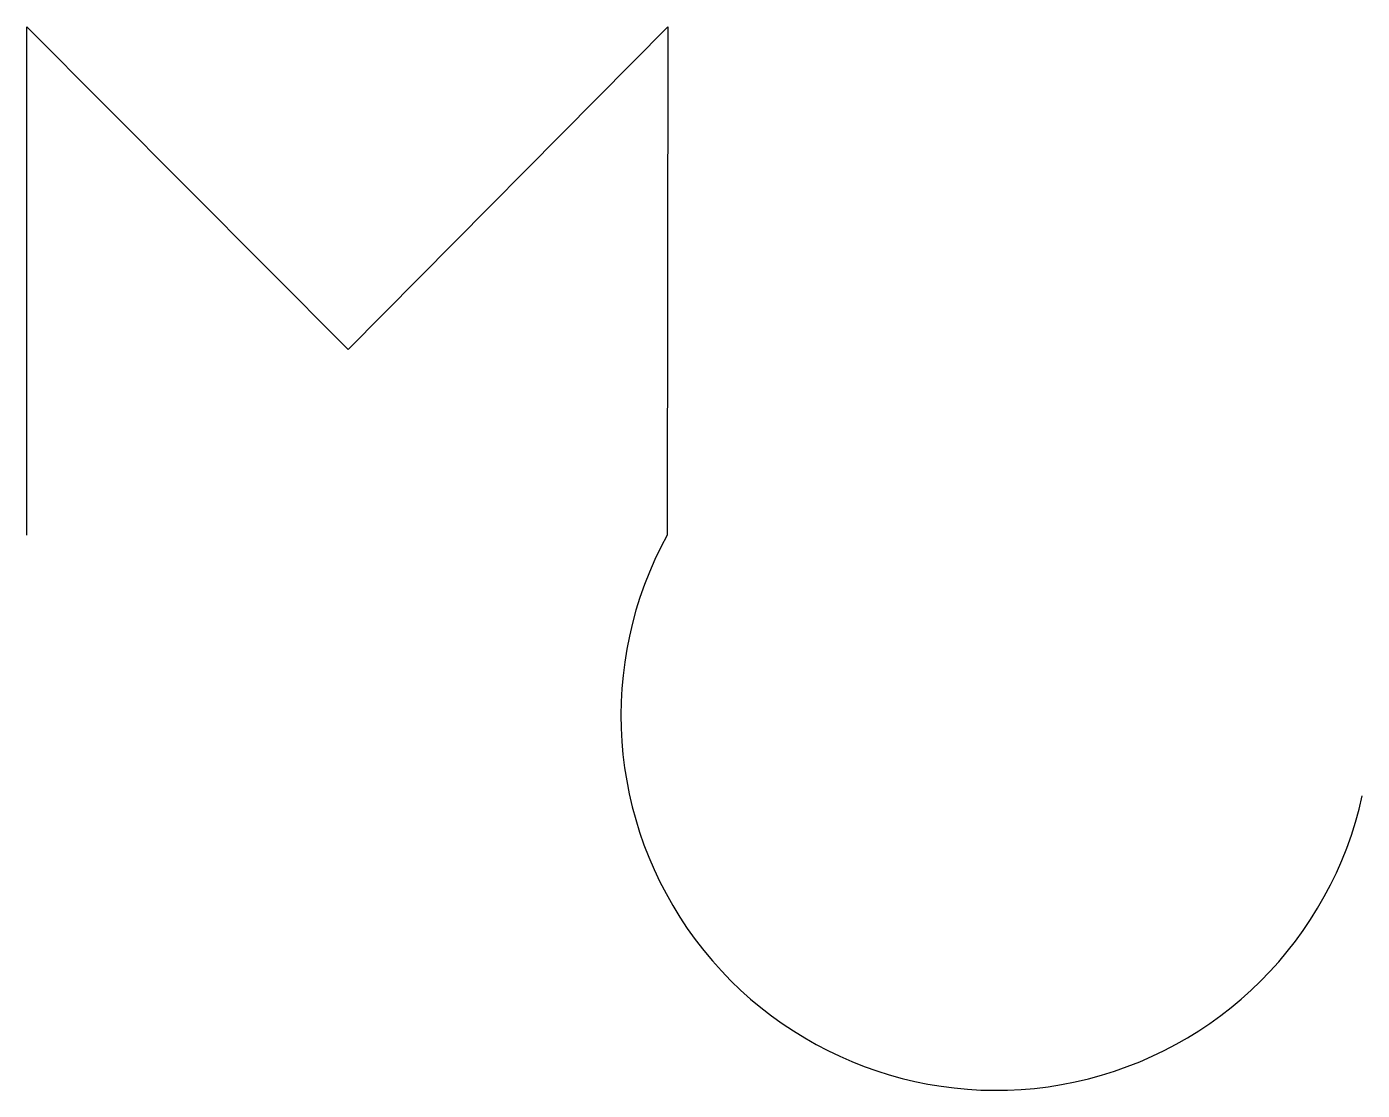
# Model space of a CAD drawing. Header units: inches. Extents: x 0 to 255, y -107 to 97.
import ezdxf

# ---------------------------------------------------------------- set-up
doc = ezdxf.new("R2010")
doc.units = ezdxf.units.IN
doc.header["$MEASUREMENT"] = 0

msp = doc.modelspace()

# ---------------------------------------------------------------- linework, layer by layer
for p, q in [((-0.5, -0.5), (-0.5, 96.83)), ((-0.5, 96.83), (61.03, 35.01)), ((61.03, 35.01), (122.23, 96.83)), ((122.23, 96.83), (122.06, -0.5))]:
    msp.add_line(p, q)
msp.add_arc((185, -35), 71.78, 151.2713, 347.6074)

doc.saveas('drawing.dxf')
